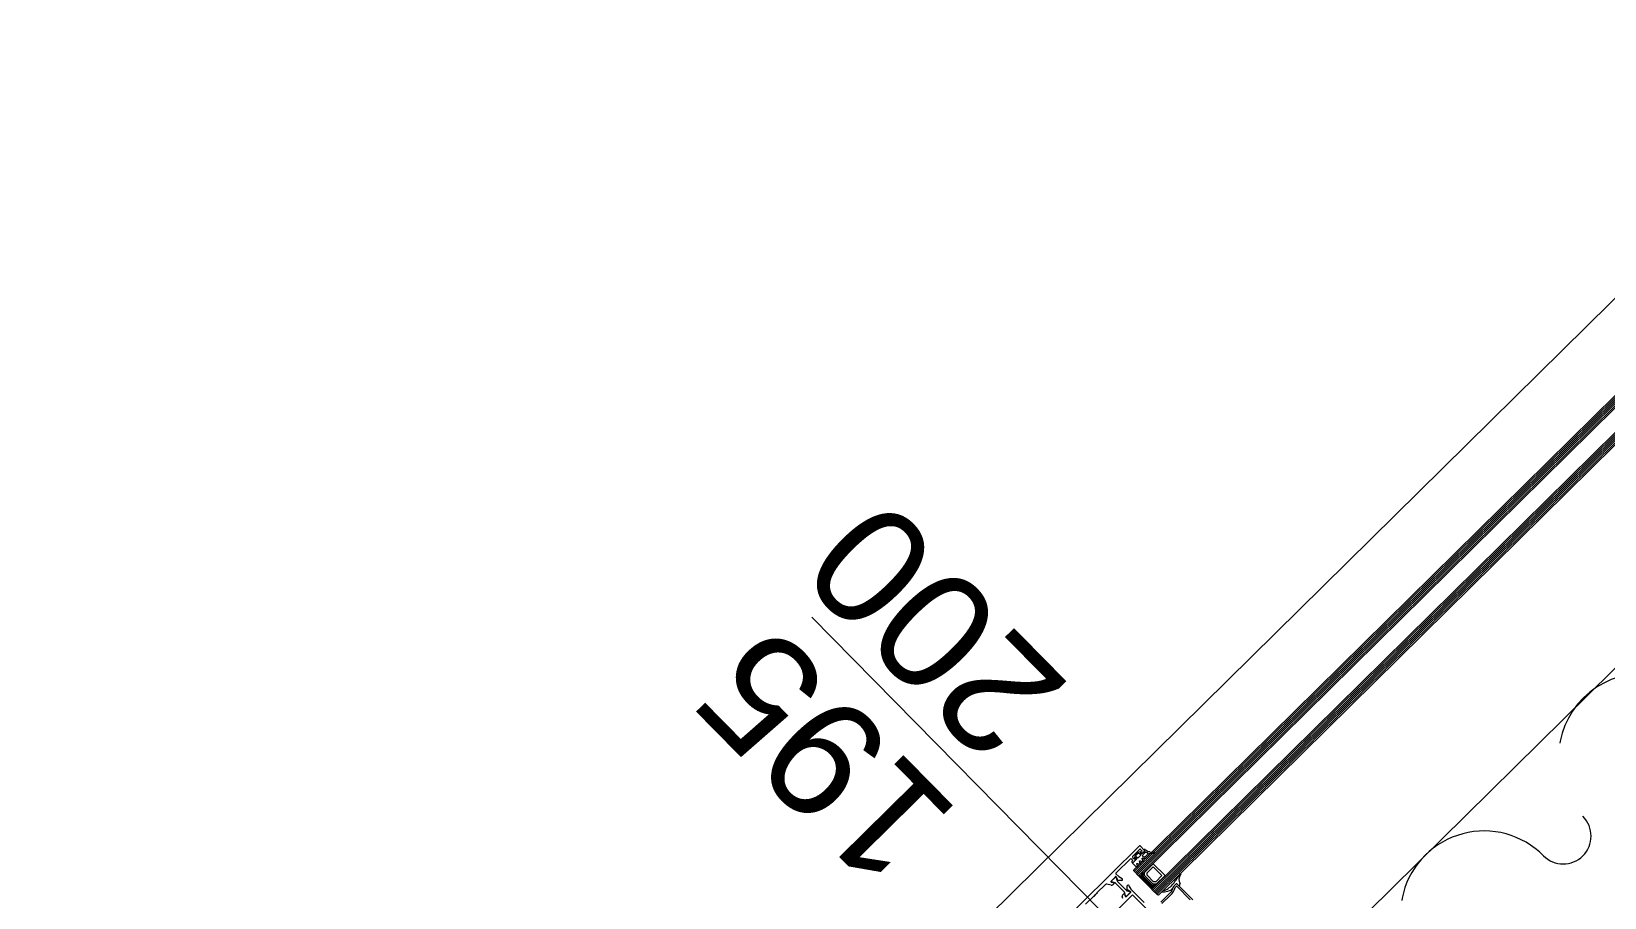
# Model space of a CAD drawing. Header units: centimetres. Extents: x 118932 to 154602, y -32682 to -23521.
# Drawn here: x 137699.2 to 137806.6, y -25498.9 to -25439.8 of the extents above; entities that cross this region are included whole.
import ezdxf

# ---------------------------------------------------------------- set-up
doc = ezdxf.new("R2010")
doc.units = ezdxf.units.CM
doc.header["$LTSCALE"] = 50
doc.header["$MEASUREMENT"] = 0
doc.linetypes.add('HIDDEN', pattern=[0.375, 0.25, -0.125])
for name, color, linetype, lineweight, true_color in [('GEN_02_TF_Mobilya', 7, 'Continuous', 5, 0x745e3d), ('GEN_02_TF_Pencere', 7, 'Continuous', 9, 0x6093ac), ('GEN_05_ML_Alçıpan_giydirme', 7, 'Continuous', 18, 0x7ebab5), ('GEN_05_ML_Mermer', 7, 'Continuous', 9, 0x9d8692)]:
    doc.layers.add(name, color=color, linetype=linetype, lineweight=lineweight, true_color=true_color)
doc.styles.add('ARIAL', font='arial.ttf')

# ---------------------------------------------------------------- blocks, each defined once
blk = doc.blocks.new('P7_')
at = {"layer": 'GEN_02_TF_Pencere'}
for p, q in [((163386.22, -16188.83, 0), (163386.22, -16138.82, 0)), ((163381.25, -16165.65, 0), (163391.19, -16165.65, 0)), ((163386.57, -16165.9, 0), (163385.78, -16165.9, 0)), ((163386.71, -16165.9, 0), (163386.63, -16165.9, 0)), ((163386.83, -16165.9, 0), (163386.77, -16165.9, 0)), ((163386.85, -16165.94, 0), (163386.83, -16165.9, 0)), ((163386.87, -16165.9, 0), (163386.85, -16165.94, 0)), ((163387.7, -16165.9, 0), (163386.87, -16165.9, 0)), ((163387.94, -16166.21, 0), (163387.78, -16165.95, 0)), ((163388.17, -16166.26, 0), (163388.03, -16166.26, 0)), ((163388.09, -16166.04, 0), (163388.09, -16166.06, 0)), ((163388.09, -16166.07, 0), (163388.19, -16166.23, 0)), ((163388.5, -16166.01, 0), (163388.12, -16166.01, 0)), ((163388.13, -16166.08, 0), (163388.13, -16166.04, 0)), ((163388.23, -16166.26, 0), (163388.13, -16166.08, 0)), ((163388.17, -16166, 0), (163388.51, -16166, 0)), ((163388.25, -16167.17, 0), (163388.25, -16166.32, 0)), ((163388.43, -16166.32, 0), (163388.43, -16167.17, 0)), ((163388.55, -16166.08, 0), (163388.44, -16166.26, 0)), ((163388.66, -16166.48, 0), (163388.49, -16166.3, 0)), ((163388.53, -16166.22, 0), (163388.58, -16166.04, 0)), ((163388.55, -16166.04, 0), (163388.55, -16166.08, 0)), ((163388.58, -16166.04, 0), (163388.58, -16166.02, 0)), ((163388.68, -16166.49, 0), (163388.66, -16166.48, 0)), ((163388.72, -16165.88, 0), (163388.72, -16166.15, 0)), ((163388.72, -16166.15, 0), (163388.79, -16166.41, 0)), ((163390.17, -16165.85, 0), (163388.75, -16165.85, 0)), ((163389.72, -16166.6, 0), (163389.77, -16166.55, 0)), ((163389.77, -16166.55, 0), (163469.36, -16166.55, 0)), ((163390.04, -16166.1, 0), (163390.04, -16166.08, 0)), ((163390.07, -16166.05, 0), (163390.14, -16166.05, 0)), ((163390.4, -16166.15, 0), (163390.09, -16166.15, 0)), ((163390.17, -16166.02, 0), (163390.17, -16165.85, 0)), ((163390.31, -16165.88, 0), (163390.31, -16166, 0)), ((163391.03, -16165.83, 0), (163390.36, -16165.83, 0)), ((163390.36, -16166.05, 0), (163390.44, -16166.05, 0)), ((163390.95, -16166.05, 0), (163391.03, -16166.05, 0)), ((163391.19, -16166.15, 0), (163390.99, -16166.15, 0)), ((163391.08, -16166, 0), (163391.08, -16165.88, 0)), ((163391.22, -16165.68, 0), (163391.22, -16166.12, 0)), ((163387.86, -16167.41, 0), (163387.94, -16167.28, 0)), ((163388.02, -16167.23, 0), (163388.17, -16167.23, 0)), ((163388.18, -16167.27, 0), (163388.09, -16167.42, 0)), ((163388.09, -16167.43, 0), (163388.09, -16167.45, 0)), ((163388.12, -16167.48, 0), (163388.5, -16167.48, 0)), ((163388.13, -16167.41, 0), (163388.23, -16167.23, 0)), ((163388.13, -16167.44, 0), (163388.13, -16167.41, 0)), ((163388.51, -16167.48, 0), (163388.17, -16167.48, 0)), ((163388.25, -16167.17, 0), (163388.25, -16167.17, 0)), ((163388.44, -16167.23, 0), (163388.55, -16167.41, 0)), ((163388.49, -16167.19, 0), (163388.66, -16167.02, 0)), ((163388.58, -16167.45, 0), (163388.52, -16167.27, 0)), ((163388.55, -16167.41, 0), (163388.55, -16167.44, 0)), ((163388.58, -16167.47, 0), (163388.58, -16167.45, 0)), ((163388.66, -16167.02, 0), (163388.68, -16167, 0)), ((163388.78, -16167.08, 0), (163388.71, -16167.34, 0)), ((163388.71, -16167.34, 0), (163388.71, -16168.62, 0)), ((163389.72, -16167.1, 0), (163389.72, -16166.6, 0)), ((163389.72, -16166.65, 0), (163469.27, -16166.65, 0)), ((163389.72, -16166.75, 0), (163471.15, -16166.75, 0)), ((163389.72, -16166.85, 0), (163471.15, -16166.85, 0)), ((163389.72, -16166.95, 0), (163471.15, -16166.95, 0)), ((163389.72, -16167.05, 0), (163471.15, -16167.05, 0)), ((163389.77, -16167.15, 0), (163389.72, -16167.1, 0)), ((163390.09, -16167.15, 0), (163389.72, -16167.15, 0)), ((163389.72, -16167.15, 0), (163389.72, -16168.35, 0)), ((163389.72, -16167.15, 0), (163470.77, -16167.15, 0)), ((163389.73, -16168.35, 0), (163389.73, -16167.15, 0)), ((163389.77, -16168.35, 0), (163389.77, -16167.15, 0)), ((163389.81, -16168.35, 0), (163389.81, -16167.15, 0)), ((163389.85, -16168.35, 0), (163389.85, -16167.15, 0)), ((163389.89, -16168.35, 0), (163389.89, -16167.15, 0)), ((163389.93, -16168.35, 0), (163389.93, -16167.15, 0)), ((163389.94, -16167.3, 0), (163390.09, -16167.15, 0)), ((163389.94, -16168.2, 0), (163389.94, -16167.3, 0)), ((163389.97, -16167.27, 0), (163389.97, -16167.15, 0)), ((163390.01, -16167.23, 0), (163390.01, -16167.15, 0)), ((163390.02, -16167.33, 0), (163390.17, -16167.18, 0)), ((163390.02, -16168.17, 0), (163390.02, -16167.33, 0)), ((163390.05, -16167.19, 0), (163390.05, -16167.15, 0)), ((163390.09, -16167.15, 0), (163390.09, -16167.15, 0)), ((163390.17, -16167.18, 0), (163391.02, -16167.18, 0)), ((163390.17, -16167.43, 0), (163390.27, -16167.33, 0)), ((163390.17, -16168.07, 0), (163390.17, -16167.43, 0)), ((163390.27, -16167.33, 0), (163390.87, -16167.33, 0)), ((163390.87, -16167.33, 0), (163390.87, -16168.17, 0)), ((163391.02, -16167.18, 0), (163391.02, -16168.32, 0)), ((163388.51, -16167.7, 0), (163386.8, -16167.71, 0)), ((163388.52, -16170.65, 0), (163388.51, -16167.7, 0)), ((163389.72, -16168.4, 0), (163389.77, -16168.35, 0)), ((163389.72, -16168.35, 0), (163470.77, -16168.35, 0)), ((163389.72, -16168.35, 0), (163390.09, -16168.35, 0)), ((163389.72, -16168.35, 0), (163389.72, -16168.35, 0)), ((163389.72, -16168.9, 0), (163389.72, -16168.4, 0)), ((163389.72, -16168.45, 0), (163471.15, -16168.45, 0)), ((163389.72, -16168.55, 0), (163471.15, -16168.55, 0)), ((163389.72, -16168.65, 0), (163471.15, -16168.65, 0)), ((163390.09, -16168.35, 0), (163389.94, -16168.2, 0)), ((163389.97, -16168.35, 0), (163389.97, -16168.23, 0)), ((163390.01, -16168.35, 0), (163390.01, -16168.27, 0)), ((163390.17, -16168.32, 0), (163390.02, -16168.17, 0)), ((163390.05, -16168.35, 0), (163390.05, -16168.31, 0)), ((163390.09, -16168.35, 0), (163390.09, -16168.35, 0)), ((163390.27, -16168.17, 0), (163390.17, -16168.07, 0)), ((163391.02, -16168.32, 0), (163390.17, -16168.32, 0)), ((163390.87, -16168.17, 0), (163390.27, -16168.17, 0)), ((163389.53, -16169.41, 0), (163390.44, -16169.41, 0)), ((163390.34, -16169.53, 0), (163389.53, -16169.53, 0)), ((163389.72, -16168.75, 0), (163471.15, -16168.75, 0)), ((163389.72, -16168.85, 0), (163471.15, -16168.85, 0)), ((163389.77, -16168.95, 0), (163389.72, -16168.9, 0)), ((163389.77, -16168.95, 0), (163471.1, -16168.95, 0)), ((163391.03, -16169.38, 0), (163390.97, -16169.38, 0)), ((163390.98, -16169.26, 0), (163391.17, -16169.26, 0)), ((163391.08, -16170.69, 0), (163391.08, -16169.43, 0)), ((163391.2, -16169.29, 0), (163391.2, -16170.83, 0))]:
    blk.add_line(p, q, dxfattribs=at)
at = {"layer": 'GEN_02_TF_Pencere', "extrusion": (0, 0, -1)}
for p, q in [((163390.03, -16166.19, 0), (163390.03, -16166.44, 0)), ((163390.04, -16166.48, 0), (163390.07, -16166.53, 0)), ((163390.45, -16166.16, 0), (163390.06, -16166.16, 0)), ((163390.14, -16166.53, 0), (163390.2, -16166.4, 0)), ((163390.26, -16166.4, 0), (163390.31, -16166.53, 0)), ((163390.55, -16165.88, 0), (163390.39, -16165.98, 0)), ((163390.39, -16166.53, 0), (163390.46, -16166.39, 0)), ((163390.41, -16166.04, 0), (163390.45, -16166.04, 0)), ((163390.45, -16166.04, 0), (163390.45, -16166.16, 0)), ((163390.52, -16166.4, 0), (163390.57, -16166.53, 0)), ((163390.53, -16166.13, 0), (163390.53, -16165.97, 0)), ((163390.8, -16165.88, 0), (163390.55, -16165.88, 0)), ((163390.56, -16165.95, 0), (163390.79, -16165.95, 0)), ((163390.79, -16166.16, 0), (163390.56, -16166.16, 0)), ((163390.65, -16166.53, 0), (163390.73, -16166.39, 0)), ((163390.78, -16166.4, 0), (163390.82, -16166.49, 0)), ((163390.96, -16165.98, 0), (163390.8, -16165.88, 0)), ((163390.81, -16166.15, 0), (163390.81, -16166.15, 0)), ((163390.82, -16165.97, 0), (163390.82, -16166.13, 0)), ((163390.82, -16166.49, 0), (163390.82, -16166.49, 0)), ((163390.86, -16166.36, 0), (163390.86, -16166.34, 0)), ((163390.86, -16166.36, 0), (163390.86, -16166.36, 0)), ((163390.9, -16166.16, 0), (163390.9, -16166.04, 0)), ((163390.9, -16166.04, 0), (163390.94, -16166.04, 0)), ((163391.2, -16166.16, 0), (163390.9, -16166.16, 0)), ((163390.92, -16166.55, 0), (163391.17, -16166.55, 0)), ((163390.96, -16166.25, 0), (163391.15, -16166.25, 0)), ((163391.15, -16166.45, 0), (163390.96, -16166.45, 0)), ((163391.23, -16166.07, 0), (163391.23, -16166.13, 0)), ((163391.25, -16166.34, 0), (163391.25, -16166.36, 0)), ((163391.33, -16166.5, 0), (163391.54, -16166.7, 0)), ((163391.59, -16166.66, 0), (163391.41, -16166.45, 0)), ((163390.17, -16168.95, 0), (163390.18, -16168.95, 0)), ((163390.85, -16169.27, 0), (163390.84, -16169.28, 0)), ((163391.17, -16169.26, 0), (163390.9, -16169.26, 0)), ((163391.2, -16169.47, 0), (163391.2, -16169.28, 0)), ((163391.26, -16169.49, 0), (163391.23, -16169.49, 0)), ((163391.23, -16169.49, 0), (163391.23, -16169.49, 0))]:
    blk.add_line(p, q, dxfattribs=at)
at = {"layer": 'GEN_02_TF_Pencere'}
for centre, radius, start, end in [((163386.6, -16165.9, 0), 0.03, 180, 0), ((163386.74, -16165.9, 0), 0.03, 180, 0), ((163387.7, -16166, 0), 0.1, 31.3999, 90), ((163388.02, -16166.17, 0), 0.0886, 207.1901, 274.2162), ((163388.12, -16166.04, 0), 0.0299, 89.8351, 180.1649), ((163388.12, -16166.06, 0), 0.03, 180.0001, 211.4001), ((163388.17, -16166.04, 0), 0.04, 90.0001, 179.9999), ((163388.17, -16166.24, 0), 0.02, 269.9851, 31.4175), ((163388.13, -16166.32, 0), 0.12, 360, 30.0001), ((163388.55, -16166.32, 0), 0.12, 150.0001, 180), ((163388.51, -16166.28, 0), 0.0347, 101.807, 228.6356), ((163388.5, -16165.98, 0), 0.03, 270.0085, 315.7667), ((163388.5, -16166.21, 0), 0.03, 282.3178, 345.5945), ((163388.51, -16166.04, 0), 0.04, 360, 90), ((163388.55, -16166.02, 0), 0.03, 0, 135.7878), ((163388.72, -16166.43, 0), 0.07, 234.9992, 14.9788), ((163388.75, -16165.88, 0), 0.03, 90, 180), ((163390.07, -16166.08, 0), 0.03, 90, 180), ((163390.09, -16166.1, 0), 0.05, 180, 270), ((163390.14, -16166.02, 0), 0.03, 270, 0), ((163390.36, -16165.88, 0), 0.05, 90, 180), ((163390.36, -16166, 0), 0.05, 180, 270), ((163390.4, -16166.08, 0), 0.07, 270, 0), ((163390.44, -16166.08, 0), 0.03, 360, 90), ((163390.95, -16166.08, 0), 0.03, 90, 180), ((163390.99, -16166.08, 0), 0.07, 180, 270), ((163391.03, -16165.88, 0), 0.05, 360, 90), ((163391.03, -16166, 0), 0.05, 270, 0), ((163391.19, -16165.68, 0), 0.03, 360, 90), ((163391.19, -16166.12, 0), 0.03, 270, 0), ((163388.02, -16167.33, 0), 0.1, 90.0329, 148.6329), ((163388.12, -16167.43, 0), 0.03, 148.6326, 180.0325), ((163388.12, -16167.45, 0), 0.03, 180.0328, 270.0329), ((163388.17, -16167.44, 0), 0.04, 180.0001, 269.9999), ((163388.17, -16167.25, 0), 0.02, 328.633, 90.033), ((163388.13, -16167.17, 0), 0.12, 330.0001, 360), ((163388.55, -16167.17, 0), 0.12, 180, 209.9999), ((163388.51, -16167.21, 0), 0.0347, 131.3792, 258.2349), ((163388.5, -16167.28, 0), 0.03, 14.4226, 77.7638), ((163388.5, -16167.51, 0), 0.03, 44.2451, 90.0328), ((163388.51, -16167.44, 0), 0.04, 270, 0), ((163388.55, -16167.47, 0), 0.03, 224.2452, 0.0328), ((163388.72, -16167.06, 0), 0.07, 345.0518, 125.0329), ((163390.4, -16168.41, 0), 1.12, 267.4255, 299.0746), ((163390.4, -16168.41, 0), 1, 272.7351, 298.9494), ((163390.98, -16169.46, 0), 0.2, 90.0023, 118.9527), ((163390.97, -16169.45, 0), 0.07, 90.0021, 119.0772), ((163391.03, -16169.43, 0), 0.05, 0.0001, 90), ((163391.17, -16169.29, 0), 0.03, 0.0001, 89.9999)]:
    blk.add_arc(centre, radius, start, end, dxfattribs=at)
at = {"layer": 'GEN_02_TF_Pencere', "extrusion": (0, 0, -1)}
for centre, major_axis, start_param, end_param in [((163390.06, -16166.19, 0), (0.03, 0), 3.140437, 4.711235), ((163390.13, -16166.44, 0), (-0.1, 0), -0.461015, -0.001156), ((163390.11, -16166.52, 0), (-0.0413, 0), 3.504733, 5.82217), ((163390.23, -16166.41, 0), (0.03, 0), 3.490789, 5.931679), ((163390.35, -16166.52, 0), (0.0413, 0), 0.458704, 2.776141), ((163390.41, -16166.01, 0), (0.04, 0), 1.569642, 4.087571), ((163390.49, -16166.41, 0), (0.03, 0), 3.628943, 5.929945), ((163390.56, -16165.97, 0), (0.03, 0), 3.140435, 4.711233), ((163390.56, -16166.13, 0), (0.03, 0), 1.569639, 3.140437), ((163390.61, -16166.52, 0), (0.0413, 0), 0.458705, 2.776142), ((163390.76, -16166.41, 0), (0.03, 0), 3.628945, 5.929947), ((163390.79, -16165.97, 0), (-0.03, 0), 1.569641, 3.140438), ((163390.79, -16166.13, 0), (0.03, 0), 0.784243, 1.569639), ((163390.79, -16166.13, 0), (0.03, 0), -0.001153, 0.784243), ((163390.92, -16166.46, 0), (-0.1, 0), -0.962596, -0.353242), ((163390.96, -16166.34, 0), (0.1, 0), 3.140436, 4.711234), ((163390.96, -16166.36, 0), (0.1, 0), 1.569641, 3.140438), ((163390.92, -16166.46, 0), (0.1, 0), 1.569642, 2.178996), ((163390.94, -16166.01, 0), (0.04, 0), -0.948289, 1.56964), ((163391.15, -16166.34, 0), (0.1, 0), 4.711232, 6.28203), ((163391.15, -16166.36, 0), (0.1, 0), -0.001157, 1.569641), ((163391.17, -16166.46, 0), (0.1, 0), 0.603434, 1.569641), ((163391.2, -16166.13, 0), (-0.03, 0), 3.140435, 4.711233), ((163391.26, -16166.07, 0), (-0.03, 0), -0.001156, 2.96363), ((163391.29, -16166.53, 0), (0.0509, 0), 3.745027, 5.454025), ((163395.59, -16165.54, 0), (4.34, 0), 2.949895, 3.003759), ((163391.82, -16166.19, 0), (0.5, 0), 2.512106, 2.949893), ((163391.56, -16166.68, 0), (-0.0344, 0), 2.526974, 5.481858)]:
    blk.add_ellipse(centre, major_axis=major_axis, ratio=0.881548, start_param=start_param, end_param=end_param, dxfattribs=at)
at = {"layer": 'GEN_02_TF_Pencere'}
for centre, major_axis, start_param, end_param in [((163390.17, -16168.99, 0), (-0.05, 0), -1.570583, 0.325144), ((163392.46, -16166.78, 0), (3.54, 0), 3.990064, 4.134382), ((163390.17, -16168.99, 0), (-0.0382, 0), 3.770676, 4.441675), ((163390.72, -16168.37, 0), (0.88, 0), 4.086507, 4.527649), ((163390.69, -16169.07, 0), (0.286, 0), 4.098356, 5.241385), ((163390.85, -16167.82, 0), (-1.55, 0), 1.378609, 1.866448), ((163390.9, -16169.34, 0), (0.1, 0), 1.57081, 2.088079), ((163391.17, -16169.28, 0), (0.03, 0), 0.000001, 1.570795), ((163391.23, -16169.47, 0), (0.03, 0), 3.141594, 4.712388), ((163391.26, -16169.41, 0), (0.1, 0), -1.570625, -0.201549), ((163393.64, -16176.23, 0), (-8.86, 0), -1.36365, -1.303119), ((163391.99, -16169.53, 0), (0.64, 0), 1.805526, 2.955356), ((163391.83, -16168.98, 0), (0.03, 0), 0.000445, 1.852827), ((163391.83, -16168.98, 0), (-0.03, 0), 1.914632, 3.141556)]:
    blk.add_ellipse(centre, major_axis=major_axis, ratio=0.839387, start_param=start_param, end_param=end_param, dxfattribs=at)
at = {"layer": 'GEN_05_ML_Mermer', "elevation": 0}
blk.add_lwpolyline([(163483.72, -16179.82), (163288.72, -16179.82), (163288.72, -16161.83), (163483.72, -16161.83)], close=True, dxfattribs=at)
at = {"layer": 'GEN_02_TF_Pencere', "lineweight": 30, "transparency": 33554687, "style": 'ARIAL'}
for s, p in [('195', (163384.06, -16155.59, 0)), ('200', (163395.53, -16154.7, 0))]:
    blk.add_text(s, height=8, rotation=90, dxfattribs=at).set_placement(p)
blk = doc.blocks.new('DOGRAMA LEVEL 0 E BLOK')
at = {"layer": 'GEN_05_ML_Alçıpan_giydirme', "color": 1, "rotation": 44.89300344918647}
blk.add_blockref('P7_', (-127478.78, -103170.84, 0), dxfattribs=at)
blk = doc.blocks.new('PPBamako_SuiteC_TefrisPlan')
at = {"layer": 'GEN_02_TF_Mobilya', "linetype": 'HIDDEN'}
blk.add_lwpolyline([(-594.29, -371.01, 1), (-602.4, -379.06, -1), (-605.1, -381.75, 1), (-613.21, -389.8, -1), (-615.91, -392.49, 1.001962), (-624.02, -400.54, -1.001962), (-626.72, -403.23, 1), (-634.83, -411.29, -1), (-637.53, -413.97, 1), (-645.64, -422.03, -1), (-648.34, -424.72, 0.9832), (-656.49, -432.75, -1.038091), (-659.08, -435.53, 1), (-667.18, -443.6, -1), (-669.88, -446.29, 1), (-677.97, -454.36, -1), (-680.67, -457.05, 1), (-688.77, -465.11, -1)], format="xyb", dxfattribs=at)

msp = doc.modelspace()

# ---------------------------------------------------------------- block references
at = {"rotation": 359.6887739338809}
msp.add_blockref('DOGRAMA LEVEL 0 E BLOK', (138089.79, -26193.19), dxfattribs=at)

# ---------------------------------------------------------------- next in the draw order: block references
at = {"color": 1}
msp.add_blockref('PPBamako_SuiteC_TefrisPlan', (138407.54, -25114.33, 0), dxfattribs=at)

doc.saveas('drawing.dxf')
